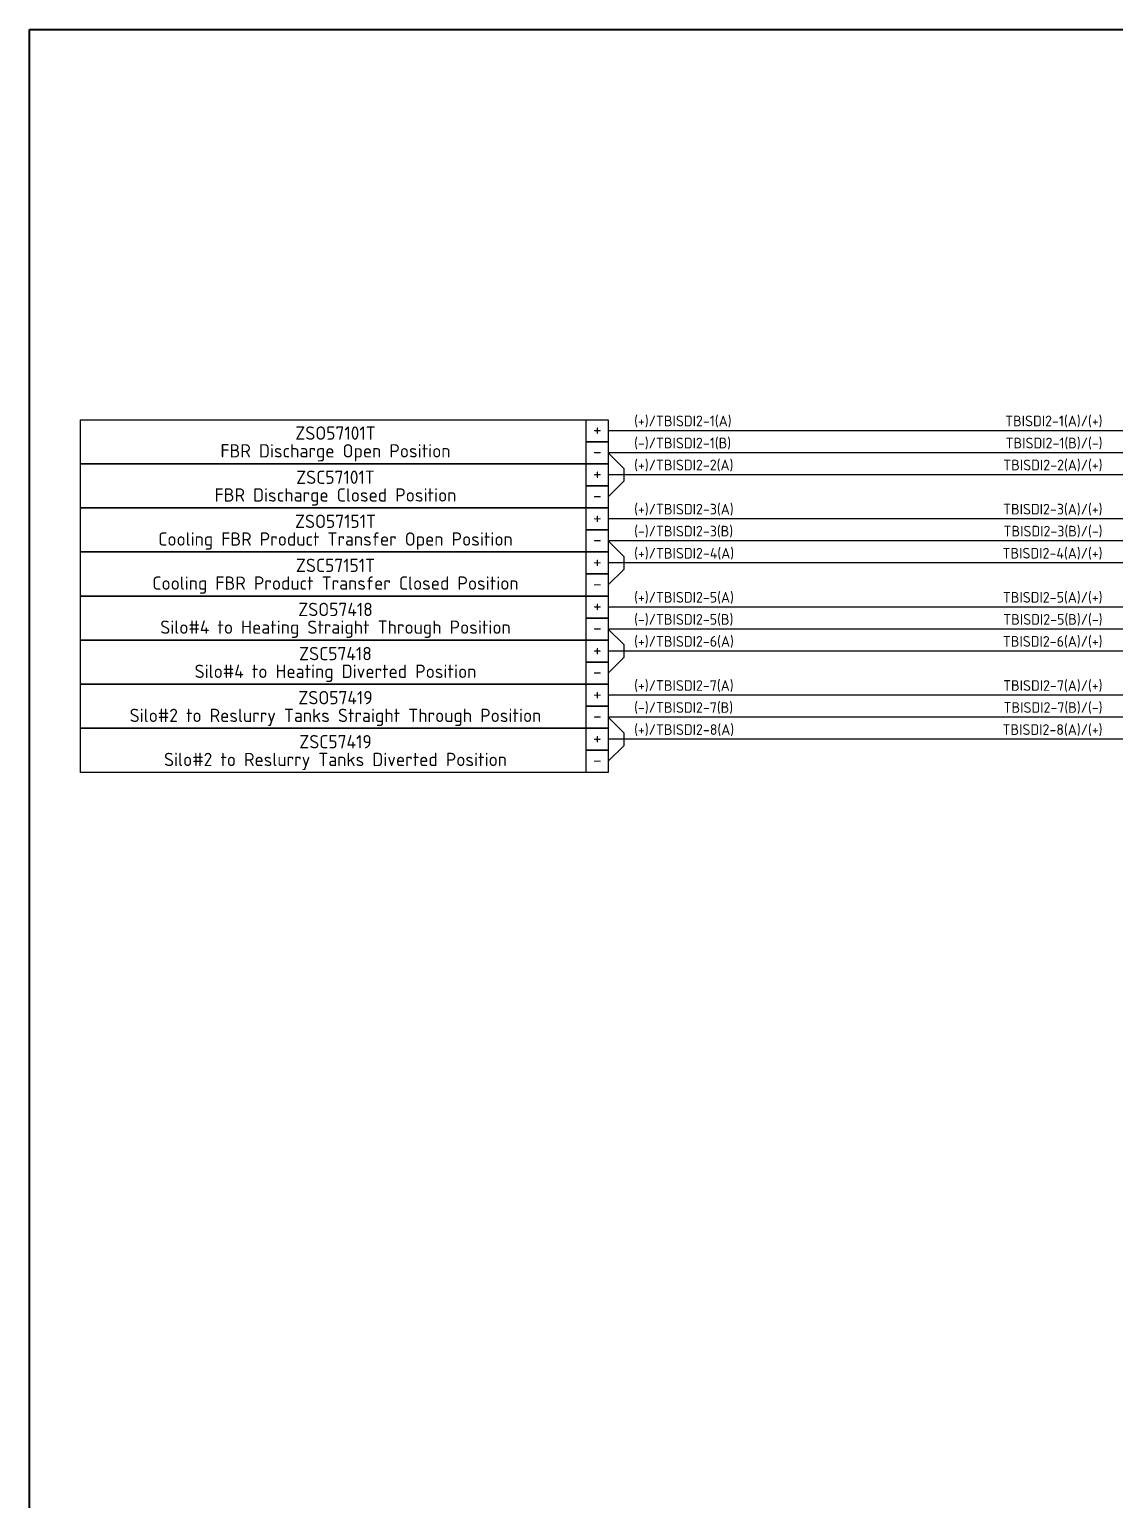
# Model space of a CAD drawing. Header units: inches. Extents: x 579627 to 667544, y 458630 to 507164.
# Drawn here: x 628174 to 629398, y 494586 to 496244 of the extents above; entities that cross this region are included whole.
import ezdxf
from ezdxf.enums import TextEntityAlignment as Align

# ---------------------------------------------------------------- set-up
doc = ezdxf.new("R2010")
doc.units = ezdxf.units.IN
doc.header["$MEASUREMENT"] = 0
doc.layers.add('HELPPOINT', color=7, linetype='Continuous')
doc.layers.add('power', color=7, linetype='Continuous')
doc.styles.add('HTX11', font='O8111901')
doc.styles.add('ISO3098B', font='ISO3098B.shx')

# ---------------------------------------------------------------- blocks, each defined once
blk = doc.blocks.new('TPA')
at = {"layer": 'HELPPOINT', "color": 4, "lineweight": 35}
for p, q in [((562706.8, 501946.4), (562706.8, 505019.3)), ((562706.8, 505019.3), (567131, 505019.3)), ((562706.8, 501946.4), (562706.8, 505019.3)), ((562706.8, 505019.3), (567131, 505019.3))]:
    blk.add_line(p, q, dxfattribs=at)
at = {"style": 'HTX11'}
for tag, p in [('A', (566704.3, 502037.1)), ('B', (567038.2, 501963.3))]:
    blk.add_attdef(tag, text='', height=16.8, dxfattribs=at).set_placement(p, align=Align.MIDDLE_CENTER)

msp = doc.modelspace()

# ---------------------------------------------------------------- linework, layer by layer
at = {"color": 4}
for p, q in [((629413.3, 495791.5), (628827.3, 495791.5)), ((629413.3, 495741.8), (628827.3, 495741.8)), ((629413.3, 495692), (628827.3, 495692)), ((629413.3, 495642.3), (628827.3, 495642.3)), ((629413.3, 495592.6), (628827.3, 495592.6)), ((629413.3, 495542.9), (628827.3, 495542.9)), ((629413.3, 495493.1), (628827.3, 495493.1)), ((629413.3, 495443.4), (628827.3, 495443.4))]:
    msp.add_line(p, q, dxfattribs=at)
at = {"color": 0}
for p, q in [((629413.3, 495766.6), (628827.3, 495766.6)), ((628827.3, 495766.6), (628844.9, 495749)), ((628844.9, 495749), (628844.9, 495734.5)), ((628827.3, 495716.9), (628844.9, 495734.5)), ((629413.3, 495667.2), (628827.3, 495667.2)), ((628827.3, 495667.2), (628844.9, 495649.6)), ((628844.9, 495649.6), (628844.9, 495635)), ((628827.3, 495617.5), (628844.9, 495635)), ((629413.3, 495567.7), (628827.3, 495567.7)), ((628827.3, 495567.7), (628844.9, 495550.2)), ((628844.9, 495550.2), (628844.9, 495535.6)), ((628827.3, 495518), (628844.9, 495535.6)), ((629413.3, 495468.3), (628827.3, 495468.3)), ((628827.3, 495468.3), (628844.9, 495450.7)), ((628844.9, 495450.7), (628844.9, 495436.1)), ((628827.3, 495418.6), (628844.9, 495436.1))]:
    msp.add_line(p, q, dxfattribs=at)
at = {"color": 2}
for points in [[(628232, 495803.9), (628827.3, 495803.9), (628827.3, 495754.2), (628232, 495754.2)], [(628232, 495754.2), (628827.3, 495754.2), (628827.3, 495704.5), (628232, 495704.5)], [(628232, 495704.5), (628827.3, 495704.5), (628827.3, 495654.7), (628232, 495654.7)], [(628232, 495654.7), (628827.3, 495654.7), (628827.3, 495605), (628232, 495605)], [(628232, 495605), (628827.3, 495605), (628827.3, 495555.3), (628232, 495555.3)], [(628232, 495555.3), (628827.3, 495555.3), (628827.3, 495505.6), (628232, 495505.6)], [(628232, 495505.6), (628827.3, 495505.6), (628827.3, 495455.9), (628232, 495455.9)], [(628232, 495455.9), (628827.3, 495455.9), (628827.3, 495406.1), (628232, 495406.1)]]:
    msp.add_lwpolyline(points, close=True, dxfattribs=at)
at = {"color": 1}
for points in [[(628802.4, 495803.9), (628827.3, 495803.9), (628827.3, 495779.1), (628802.4, 495779.1)], [(628802.4, 495754.2), (628827.3, 495754.2), (628827.3, 495729.3), (628802.4, 495729.3)], [(628802.4, 495704.5), (628827.3, 495704.5), (628827.3, 495679.6), (628802.4, 495679.6)], [(628802.4, 495654.7), (628827.3, 495654.7), (628827.3, 495629.9), (628802.4, 495629.9)], [(628802.4, 495605), (628827.3, 495605), (628827.3, 495580.2), (628802.4, 495580.2)], [(628802.4, 495555.3), (628827.3, 495555.3), (628827.3, 495530.4), (628802.4, 495530.4)], [(628802.4, 495505.6), (628827.3, 495505.6), (628827.3, 495480.7), (628802.4, 495480.7)], [(628802.4, 495455.9), (628827.3, 495455.9), (628827.3, 495431), (628802.4, 495431)]]:
    msp.add_lwpolyline(points, close=True, dxfattribs=at)
at = {"color": 0}
for points in [[(628802.4, 495779.1), (628827.3, 495779.1), (628827.3, 495754.2), (628802.4, 495754.2)], [(628802.4, 495729.3), (628827.3, 495729.3), (628827.3, 495704.5), (628802.4, 495704.5)], [(628802.4, 495679.6), (628827.3, 495679.6), (628827.3, 495654.7), (628802.4, 495654.7)], [(628802.4, 495629.9), (628827.3, 495629.9), (628827.3, 495605), (628802.4, 495605)], [(628802.4, 495580.2), (628827.3, 495580.2), (628827.3, 495555.3), (628802.4, 495555.3)], [(628802.4, 495530.4), (628827.3, 495530.4), (628827.3, 495505.6), (628802.4, 495505.6)], [(628802.4, 495480.7), (628827.3, 495480.7), (628827.3, 495455.9), (628802.4, 495455.9)], [(628802.4, 495431), (628827.3, 495431), (628827.3, 495406.1), (628802.4, 495406.1)]]:
    msp.add_lwpolyline(points, close=True, dxfattribs=at)

# ---------------------------------------------------------------- block references
at = {"xscale": 0.8800000000046566, "yscale": 0.8800000000046566, "zscale": 0.8800000000000001}
msp.add_blockref('TPA', (132992.5, 51827.1), dxfattribs=at)

# ---------------------------------------------------------------- texts
at = {"color": 4, "style": 'ISO3098B'}
for s, p in [('(+)/TBISDI2-1(A)', (628856.6, 495796.5)), ('(+)/TBISDI2-2(A)', (628856.6, 495746.8)), ('(+)/TBISDI2-3(A)', (628856.6, 495697)), ('(+)/TBISDI2-4(A)', (628856.6, 495647.3)), ('(+)/TBISDI2-5(A)', (628856.6, 495597.6)), ('(+)/TBISDI2-6(A)', (628856.6, 495547.9)), ('(+)/TBISDI2-7(A)', (628856.6, 495498.1)), ('(+)/TBISDI2-8(A)', (628856.6, 495448.4))]:
    msp.add_text(s, height=12, dxfattribs=at).set_placement(p)
for s, p in [('TBISDI2-1(A)/(+)', (629384.8, 495796.5)), ('TBISDI2-2(A)/(+)', (629384.8, 495746.8)), ('TBISDI2-3(A)/(+)', (629384.8, 495697)), ('TBISDI2-4(A)/(+)', (629384.8, 495647.3)), ('TBISDI2-5(A)/(+)', (629384.8, 495597.6)), ('TBISDI2-6(A)/(+)', (629384.8, 495547.9)), ('TBISDI2-7(A)/(+)', (629384.8, 495498.1)), ('TBISDI2-8(A)/(+)', (629384.8, 495448.4))]:
    msp.add_text(s, height=12, dxfattribs=at).set_placement(p, align=Align.RIGHT)
for s, p in [('ZSO57101T', (628519.7, 495788.8)), ('FBR Discharge Open Position', (628519.7, 495768.8)), ('ZSC57101T', (628519.7, 495739)), ('FBR Discharge Closed Position', (628519.7, 495719)), ('ZSO57151T', (628519.7, 495689.3)), ('Cooling FBR Product Transfer Open Position', (628519.7, 495669.3)), ('ZSC57151T', (628519.7, 495639.6)), ('Cooling FBR Product Transfer Closed Position', (628519.7, 495619.6)), ('ZSO57418', (628519.7, 495589.9)), ('Silo#4 to Heating Straight Through Position', (628519.7, 495569.9)), ('ZSC57418', (628519.7, 495540.1)), ('Silo#4 to Heating Diverted Position', (628519.7, 495520.1)), ('ZSO57419', (628519.7, 495490.4)), ('Silo#2 to Reslurry Tanks Straight Through Position', (628519.7, 495470.4)), ('ZSC57419', (628519.7, 495440.7)), ('Silo#2 to Reslurry Tanks Diverted Position', (628519.7, 495420.7))]:
    msp.add_text(s, height=15, dxfattribs=at).set_placement(p, align=Align.MIDDLE_CENTER)
at = {"color": 0, "style": 'ISO3098B'}
for s, p in [('(-)/TBISDI2-1(B)', (628856.6, 495771.6)), ('(-)/TBISDI2-3(B)', (628856.6, 495672.2)), ('(-)/TBISDI2-5(B)', (628856.6, 495572.7)), ('(-)/TBISDI2-7(B)', (628856.6, 495473.3))]:
    msp.add_text(s, height=12, dxfattribs=at).set_placement(p)
for s, p in [('TBISDI2-1(B)/(-)', (629384.8, 495771.6)), ('TBISDI2-3(B)/(-)', (629384.8, 495672.2)), ('TBISDI2-5(B)/(-)', (629384.8, 495572.7)), ('TBISDI2-7(B)/(-)', (629384.8, 495473.3))]:
    msp.add_text(s, height=12, dxfattribs=at).set_placement(p, align=Align.RIGHT)
at = {"layer": 'power', "color": 1, "style": 'ISO3098B'}
for p in [(628815.1, 495793.1), (628815.1, 495743.4), (628815.1, 495693.7), (628815.1, 495644), (628815.1, 495594.3), (628815.1, 495544.5), (628815.1, 495494.8), (628815.1, 495445.1)]:
    msp.add_text('+', height=15, dxfattribs=at).set_placement(p, align=Align.MIDDLE_CENTER)
at = {"layer": 'power', "color": 0, "style": 'ISO3098B'}
for p in [(628815.1, 495768.3), (628815.1, 495718.6), (628815.1, 495668.9), (628815.1, 495619.2), (628815.1, 495569.4), (628815.1, 495519.7), (628815.1, 495470), (628815.1, 495420.3)]:
    msp.add_text('-', height=15, dxfattribs=at).set_placement(p, align=Align.MIDDLE_CENTER)

doc.saveas('drawing.dxf')
